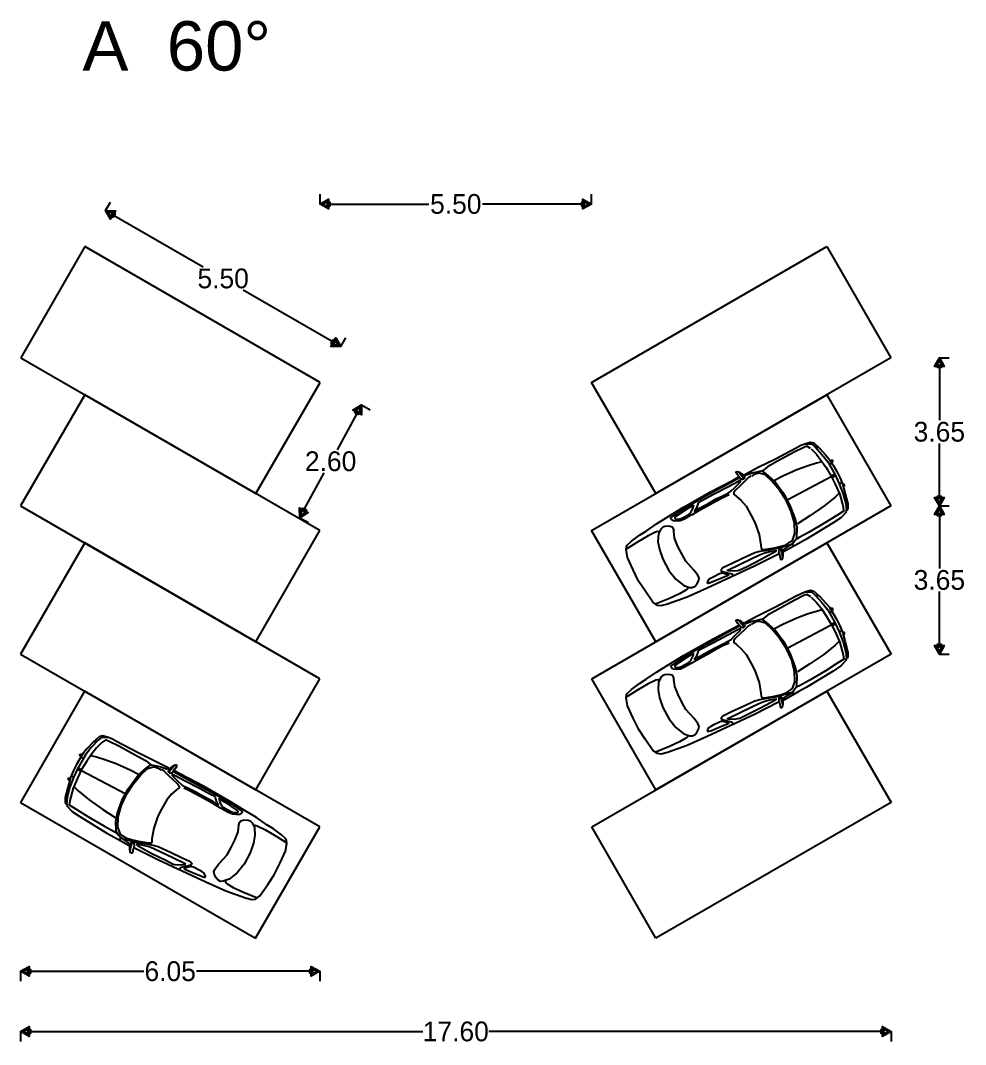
# Model space of a CAD drawing. Header units: millimetres. Extents: x 1475 to 1614, y 937 to 997.
# Drawn here: x 1593.4 to 1612.54, y 970.7 to 991.44 of the extents above; entities that cross this region are included whole.
import ezdxf

# ---------------------------------------------------------------- set-up
doc = ezdxf.new("R2010")
doc.units = ezdxf.units.MM
doc.styles.add('Century Gothic', font='GOTHIC.TTF')
doc.styles.get("Standard").update_dxf_attribs({"font": 'arial.ttf'})
doc.dimstyles.new('Mgc', dxfattribs={"dimscale": 50, "dimtxt": 0.008, "dimasz": 0.004, "dimexe": 0.004, "dimexo": 0, "dimgap": 0.0005, "dimtad": 0, "dimtih": 1, "dimtoh": 1, "dimzin": 1, "dimdsep": 46, "dimtxsty": 'Century Gothic', "dimblk": 'Flecha', "dimcen": 0, "dimclrd": 1, "dimclre": 1, "dimclrt": 256, "dimadec": 1, "dimazin": 0, "dimtfac": 1, "dimtofl": 0, "dimtmove": 0, "dimatfit": 3, "dimldrblk": 'Flecha', "dimfxl": 0, "dimfxlon": 1, "dimtolj": 1, "dimlwd": -1, "dimlwe": -1, "dimarcsym": 0})

# ---------------------------------------------------------------- blocks, each defined once
blk = doc.blocks.new('Flecha')
blk.add_hatch(color=256).paths.add_polyline_path([(-0.72, 0.05), (-1, 0.05), (-1, 0.2), (-0.87, 0.2), (-0.87, 0.5), (0, 0), (-0.87, -0.5), (-0.87, -0.2), (-1, -0.2), (-1, -0.05), (-0.72, -0.05), (-0.72, -0.24), (-0.3, 0), (-0.72, 0.24)])
blk.add_lwpolyline([(-0.72, 0.05), (-1, 0.05), (-1, 0.2), (-0.87, 0.2), (-0.87, 0.5), (0, 0), (-0.87, -0.5), (-0.87, -0.2), (-1, -0.2), (-1, -0.05), (-0.72, -0.05), (-0.72, -0.24), (-0.3, 0), (-0.72, 0.24), (-0.72, 0.05)])
blk = doc.blocks.new('*D21')
at = {"color": 1, "transparency": 16777216}
for p, q in [((1595.119, 987.591), (1595.219, 987.765)), ((1595.292, 987.491), (1597.093, 986.451)), ((1599.709, 984.941), (1597.907, 985.981)), ((1599.882, 984.841), (1599.982, 985.015))]:
    blk.add_line(p, q, dxfattribs=at)
at = {"layer": 'Defpoints', "color": 0, "transparency": 16777216}
for p in [(1594.699, 986.864), (1599.882, 984.841), (1599.462, 984.114)]:
    blk.add_point(p, dxfattribs=at)
at = {"color": 1, "transparency": 16777216, "xscale": 0.2, "yscale": 0.2, "zscale": 0.2}
for p, rotation in [((1595.119, 987.591), 149.9999999999992), ((1599.882, 984.841), 329.9999999999991)]:
    blk.add_blockref('Flecha', p, dxfattribs=dict(at, rotation=rotation))
at = {"transparency": 16777216, "insert": (1597.5, 986.216), "char_height": 0.4, "attachment_point": 5, "style": 'Century Gothic'}
blk.add_mtext('\\A1;5.50', dxfattribs=at)
blk = doc.blocks.new('*D22')
at = {"color": 1, "transparency": 16777216}
for p, q in [((1600.301, 983.656), (1600.476, 983.56)), ((1600.205, 983.48), (1599.806, 982.749)), ((1599.15, 981.549), (1599.549, 982.279)), ((1599.054, 981.373), (1599.23, 981.277))]:
    blk.add_line(p, q, dxfattribs=at)
at = {"layer": 'Defpoints', "color": 0, "transparency": 16777216}
for p in [(1599.462, 984.114), (1600.301, 983.656), (1598.215, 981.831)]:
    blk.add_point(p, dxfattribs=at)
at = {"color": 1, "transparency": 16777216, "xscale": 0.2, "yscale": 0.2, "zscale": 0.2}
for p, rotation in [((1600.301, 983.656), 61.36298365544769), ((1599.054, 981.373), 241.3629836554477)]:
    blk.add_blockref('Flecha', p, dxfattribs=dict(at, rotation=rotation))
at = {"transparency": 16777216, "insert": (1599.677, 982.514), "char_height": 0.4, "attachment_point": 5, "style": 'Century Gothic'}
blk.add_mtext('\\A1;2.60', dxfattribs=at)
blk = doc.blocks.new('*D23')
at = {"color": 1, "transparency": 16777216}
for p, q in [((1593.395, 972.186), (1593.395, 971.986)), ((1593.595, 972.186), (1595.893, 972.186)), ((1599.258, 972.186), (1596.961, 972.186)), ((1599.458, 972.186), (1599.458, 971.986))]:
    blk.add_line(p, q, dxfattribs=at)
at = {"layer": 'Defpoints', "color": 0, "transparency": 16777216}
for p in [(1593.395, 975.607), (1599.458, 975.607), (1599.458, 972.186)]:
    blk.add_point(p, dxfattribs=at)
at = {"color": 1, "transparency": 16777216, "xscale": 0.2, "yscale": 0.2, "zscale": 0.2, "rotation": 180}
blk.add_blockref('Flecha', (1593.395, 972.186), dxfattribs=at)
at = {"color": 1, "transparency": 16777216, "xscale": 0.2, "yscale": 0.2, "zscale": 0.2}
blk.add_blockref('Flecha', (1599.458, 972.186), dxfattribs=at)
at = {"transparency": 16777216, "insert": (1596.427, 972.186), "char_height": 0.4, "attachment_point": 5, "style": 'Century Gothic'}
blk.add_mtext('\\A1;6.05', dxfattribs=at)
blk = doc.blocks.new('*D24')
at = {"color": 1, "transparency": 16777216}
for p, q in [((1593.395, 970.966), (1593.395, 970.766)), ((1593.595, 970.966), (1601.541, 970.966)), ((1610.828, 970.966), (1602.883, 970.966)), ((1611.028, 970.966), (1611.028, 970.766))]:
    blk.add_line(p, q, dxfattribs=at)
at = {"layer": 'Defpoints', "color": 0, "transparency": 16777216}
for p in [(1593.395, 975.607), (1611.028, 975.607), (1611.028, 970.966)]:
    blk.add_point(p, dxfattribs=at)
at = {"color": 1, "transparency": 16777216, "xscale": 0.2, "yscale": 0.2, "zscale": 0.2, "rotation": 180}
blk.add_blockref('Flecha', (1593.395, 970.966), dxfattribs=at)
at = {"color": 1, "transparency": 16777216, "xscale": 0.2, "yscale": 0.2, "zscale": 0.2}
blk.add_blockref('Flecha', (1611.028, 970.966), dxfattribs=at)
at = {"transparency": 16777216, "insert": (1602.212, 970.966), "char_height": 0.4, "attachment_point": 5, "style": 'Century Gothic'}
blk.add_mtext('\\A1;17.60', dxfattribs=at)
blk = doc.blocks.new('*D25')
at = {"color": 1, "transparency": 16777216}
for p, q in [((1599.462, 987.725), (1599.462, 987.925)), ((1604.962, 987.725), (1604.962, 987.925)), ((1599.662, 987.725), (1601.667, 987.725)), ((1604.762, 987.725), (1602.756, 987.725))]:
    blk.add_line(p, q, dxfattribs=at)
at = {"layer": 'Defpoints', "color": 0, "transparency": 16777216}
for p in [(1599.462, 987.725), (1604.962, 987.725), (1604.962, 987.725)]:
    blk.add_point(p, dxfattribs=at)
at = {"color": 1, "transparency": 16777216, "xscale": 0.2, "yscale": 0.2, "zscale": 0.2, "rotation": 180}
blk.add_blockref('Flecha', (1599.462, 987.725), dxfattribs=at)
at = {"color": 1, "transparency": 16777216, "xscale": 0.2, "yscale": 0.2, "zscale": 0.2}
blk.add_blockref('Flecha', (1604.962, 987.725), dxfattribs=at)
at = {"transparency": 16777216, "insert": (1602.212, 987.725), "char_height": 0.4, "attachment_point": 5, "style": 'Century Gothic'}
blk.add_mtext('\\A1;5.50', dxfattribs=at)
blk = doc.blocks.new('*D26')
at = {"color": 1, "transparency": 16777216}
for p, q in [((1612.006, 984.612), (1612.206, 984.612)), ((1612.006, 984.412), (1612.006, 983.346)), ((1612.006, 981.81), (1612.006, 982.876)), ((1612.006, 981.61), (1612.206, 981.61))]:
    blk.add_line(p, q, dxfattribs=at)
at = {"layer": 'Defpoints', "color": 0, "transparency": 16777216}
for p in [(1611.025, 984.612), (1611.025, 981.61), (1612.006, 981.61)]:
    blk.add_point(p, dxfattribs=at)
at = {"color": 1, "transparency": 16777216, "xscale": 0.2, "yscale": 0.2, "zscale": 0.2}
for p, rotation in [((1612.006, 984.612), 90), ((1612.006, 981.61), 270)]:
    blk.add_blockref('Flecha', p, dxfattribs=dict(at, rotation=rotation))
at = {"transparency": 16777216, "insert": (1612.006, 983.111), "char_height": 0.4, "attachment_point": 5, "style": 'Century Gothic'}
blk.add_mtext('\\A1;3.65', dxfattribs=at)
blk = doc.blocks.new('*D27')
at = {"color": 1, "transparency": 16777216}
for p, q in [((1612.006, 981.61), (1612.206, 981.61)), ((1612.006, 981.41), (1612.006, 980.345)), ((1612.006, 978.809), (1612.006, 979.875)), ((1612.006, 978.609), (1612.206, 978.609))]:
    blk.add_line(p, q, dxfattribs=at)
at = {"layer": 'Defpoints', "color": 0, "transparency": 16777216}
for p in [(1611.025, 981.61), (1611.025, 978.609), (1612.006, 978.609)]:
    blk.add_point(p, dxfattribs=at)
at = {"color": 1, "transparency": 16777216, "xscale": 0.2, "yscale": 0.2, "zscale": 0.2}
for p, rotation in [((1612.006, 981.61), 90), ((1612.006, 978.609), 270)]:
    blk.add_blockref('Flecha', p, dxfattribs=dict(at, rotation=rotation))
at = {"transparency": 16777216, "insert": (1612.006, 980.11), "char_height": 0.4, "attachment_point": 5, "style": 'Century Gothic'}
blk.add_mtext('\\A1;3.65', dxfattribs=at)

msp = doc.modelspace()

# ---------------------------------------------------------------- linework, layer by layer
for p, q in [((1594.699, 986.864), (1593.399, 984.612)), ((1599.462, 984.114), (1594.699, 986.864)), ((1604.962, 984.114), (1609.725, 986.864)), ((1609.725, 986.864), (1611.025, 984.612)), ((1593.399, 984.612), (1598.162, 981.862)), ((1611.025, 984.612), (1606.262, 981.862)), ((1598.162, 981.862), (1599.462, 984.114)), ((1606.262, 981.862), (1604.962, 984.114)), ((1594.697, 983.862), (1593.397, 981.61)), ((1599.461, 981.112), (1594.697, 983.862)), ((1604.963, 981.112), (1609.726, 983.862)), ((1609.726, 983.862), (1611.026, 981.61)), ((1593.397, 981.61), (1598.161, 978.86)), ((1611.026, 981.61), (1606.263, 978.86)), ((1598.161, 978.86), (1599.461, 981.112)), ((1606.263, 978.86), (1604.963, 981.112)), ((1594.696, 980.861), (1593.396, 978.609)), ((1599.459, 978.111), (1594.696, 980.861)), ((1604.964, 978.111), (1609.727, 980.861)), ((1609.727, 980.861), (1611.027, 978.609)), ((1593.396, 978.609), (1598.159, 975.859)), ((1611.027, 978.609), (1606.264, 975.859)), ((1598.159, 975.859), (1599.459, 978.111)), ((1606.264, 975.859), (1604.964, 978.111)), ((1594.695, 977.859), (1593.395, 975.607)), ((1599.458, 975.109), (1594.695, 977.859)), ((1604.965, 975.109), (1609.728, 977.859)), ((1609.728, 977.859), (1611.028, 975.607)), ((1593.395, 975.607), (1598.158, 972.857)), ((1611.028, 975.607), (1606.265, 972.857)), ((1598.158, 972.857), (1599.458, 975.109)), ((1606.265, 972.857), (1604.965, 975.109))]:
    msp.add_line(p, q)
at = {"color": 0, "linetype": 'ByBlock'}
for points in [[(1608.053, 982.244), (1608.334, 982.393), (1608.686, 982.567), (1609.107, 982.79), (1609.203, 982.841), (1609.282, 982.871), (1609.387, 982.904), (1609.463, 982.886), (1609.582, 982.777), (1609.703, 982.643), (1609.777, 982.561), (1609.856, 982.436), (1609.923, 982.319), (1609.988, 982.186), (1610.044, 982.057), (1610.099, 981.858), (1610.152, 981.651), (1610.153, 981.568), (1610.135, 981.521)], [(1609.399, 982.771), (1609.322, 982.821), (1609.261, 982.796), (1609.063, 982.7), (1608.731, 982.516), (1608.526, 982.4), (1608.417, 982.312)], [(1609.28, 982.867), (1609.345, 982.872), (1609.414, 982.87), (1609.481, 982.814), (1609.627, 982.656), (1609.744, 982.506), (1609.898, 982.238), (1609.979, 982.061), (1610.059, 981.852), (1610.109, 981.651), (1610.127, 981.524), (1610.107, 981.491)], [(1609.407, 982.767), (1609.515, 982.657), (1609.608, 982.54), (1609.712, 982.39), (1609.816, 982.217), (1609.899, 982.049), (1609.988, 981.845), (1610.058, 981.594), (1610.067, 981.507), (1609.928, 981.418), (1609.689, 981.27), (1609.368, 981.077), (1609.169, 980.972), (1609.111, 980.941)], [(1609.555, 982.793), (1609.512, 982.792)], [(1609.629, 982.507), (1609.518, 982.478), (1609.346, 982.424), (1609.118, 982.34), (1608.834, 982.213), (1608.654, 982.117)], [(1609.822, 982.464), (1609.78, 982.449)], [(1609.838, 982.491), (1609.85, 982.505), (1609.85, 982.528), (1609.834, 982.534), (1609.813, 982.539)], [(1608.759, 980.643), (1608.259, 980.39), (1607.304, 979.943), (1606.898, 979.763), (1606.5, 979.622), (1606.368, 979.587), (1606.297, 979.595), (1606.205, 979.662), (1606.047, 979.89), (1605.915, 980.086), (1605.803, 980.315), (1605.689, 980.566), (1605.662, 980.725), (1605.667, 980.786), (1605.68, 980.816), (1605.769, 980.897), (1605.932, 981.018), (1606.067, 981.102), (1606.275, 981.246), (1606.524, 981.401), (1606.825, 981.583), (1607.347, 981.882), (1607.827, 982.136), (1607.945, 982.198)], [(1608.193, 982.217), (1608.136, 982.178), (1608.056, 982.101), (1607.97, 982.021), (1607.871, 981.925), (1607.843, 981.884), (1607.84, 981.848), (1607.888, 981.812), (1607.994, 981.72), (1608.09, 981.606), (1608.196, 981.419), (1608.271, 981.276), (1608.356, 981.034), (1608.392, 980.818), (1608.395, 980.759), (1608.41, 980.732), (1608.454, 980.729), (1608.664, 980.762), (1608.804, 980.793), (1608.901, 980.826), (1608.986, 980.881), (1609.032, 980.914), (1609.08, 981.052), (1609.074, 981.266), (1609.007, 981.5), (1608.9, 981.73), (1608.775, 981.925), (1608.623, 982.105), (1608.481, 982.239), (1608.364, 982.273), (1608.297, 982.264), (1608.236, 982.231), (1608.208, 982.217)], [(1607.943, 982.295), (1607.963, 982.292), (1607.991, 982.271), (1608.026, 982.246), (1608.05, 982.226), (1608.061, 982.201), (1608.062, 982.181), (1608.051, 982.164), (1608.037, 982.151), (1608.023, 982.146), (1608.002, 982.153), (1607.984, 982.161), (1607.969, 982.174), (1607.958, 982.189), (1607.926, 982.233), (1607.89, 982.284), (1607.888, 982.293), (1607.891, 982.3), (1607.902, 982.305), (1607.913, 982.308), (1607.93, 982.305), (1607.938, 982.298), (1607.957, 982.28), (1608.004, 982.223), (1608.037, 982.182), (1608.048, 982.163)], [(1608.838, 980.715), (1608.954, 980.794), (1609.028, 980.842), (1609.067, 980.889), (1609.118, 980.968), (1609.124, 981.171), (1609.09, 981.344), (1608.987, 981.62), (1608.875, 981.83), (1608.781, 981.954), (1608.673, 982.106), (1608.5, 982.258), (1608.418, 982.319), (1608.335, 982.301), (1608.214, 982.272), (1608.076, 982.225)], [(1609.816, 982.199), (1608.936, 981.734)], [(1609.87, 982.244), (1609.846, 982.232), (1609.836, 982.226), (1609.846, 982.208), (1609.857, 982.199), (1609.871, 982.207), (1609.88, 982.226), (1609.873, 982.238)], [(1607.958, 982.179), (1607.729, 982.053), (1607.488, 981.921), (1607.277, 981.809), (1607.093, 981.707), (1606.967, 981.631), (1606.784, 981.519), (1606.637, 981.422), (1606.562, 981.367), (1606.562, 981.357), (1606.578, 981.336), (1606.618, 981.313), (1606.693, 981.308), (1606.759, 981.313), (1606.843, 981.353), (1606.968, 981.424), (1607.004, 981.438), (1607.146, 981.523), (1607.358, 981.64), (1607.492, 981.716), (1607.634, 981.791), (1607.702, 981.822), (1607.748, 981.841)], [(1607.12, 981.677), (1607.105, 981.629), (1607.082, 981.558), (1607.049, 981.506), (1607.076, 981.516), (1607.148, 981.563), (1607.351, 981.676), (1607.488, 981.753), (1607.623, 981.819), (1607.729, 981.871), (1607.785, 981.91), (1607.865, 981.987), (1607.977, 982.096), (1607.978, 982.126), (1607.963, 982.123), (1607.91, 982.094), (1607.733, 982.001), (1607.417, 981.834), (1607.206, 981.722), (1607.12, 981.677)], [(1610.015, 982.087), (1609.989, 982.066)], [(1610.067, 982.001), (1610.083, 982.017), (1610.087, 982.034), (1610.08, 982.046), (1610.068, 982.047), (1610.05, 982.045)], [(1609.97, 981.866), (1609.889, 981.785), (1609.666, 981.607), (1609.384, 981.412), (1609.134, 981.249)], [(1607.026, 981.627), (1606.913, 981.557), (1606.793, 981.479), (1606.711, 981.421), (1606.656, 981.387), (1606.649, 981.369), (1606.66, 981.349), (1606.723, 981.344), (1606.78, 981.359), (1606.843, 981.392), (1606.936, 981.446), (1606.965, 981.467), (1606.988, 981.508), (1607.019, 981.579), (1607.032, 981.63)], [(1610.132, 981.701), (1610.114, 981.653)], [(1610.124, 981.492), (1610.008, 981.373), (1609.855, 981.269), (1609.305, 980.932), (1609.143, 980.846), (1608.852, 980.681)], [(1606.634, 981.101), (1606.622, 981.147), (1606.591, 981.183), (1606.527, 981.201), (1606.445, 981.194), (1606.404, 981.18), (1606.362, 981.143), (1606.317, 981.045), (1606.307, 980.891), (1606.338, 980.728), (1606.404, 980.533), (1606.524, 980.306), (1606.667, 980.128), (1606.828, 979.997), (1606.947, 979.956), (1607.002, 979.956), (1607.06, 979.986), (1607.093, 980.026), (1607.127, 980.089), (1607.139, 980.147), (1607.113, 980.208), (1607.036, 980.308), (1606.872, 980.49), (1606.787, 980.638), (1606.712, 980.792), (1606.644, 980.957), (1606.63, 981.098)], [(1606.328, 981.08), (1606.305, 981.091), (1606.26, 981.082), (1606.105, 981.007), (1605.878, 980.872), (1605.677, 980.744)], [(1609.067, 980.802), (1609.014, 980.831), (1608.925, 980.805), (1608.72, 980.749), (1608.47, 980.705), (1608.368, 980.688), (1608.267, 980.661), (1608.003, 980.537), (1607.793, 980.441), (1607.621, 980.355), (1607.586, 980.316), (1607.59, 980.292), (1607.632, 980.278), (1607.74, 980.251), (1607.808, 980.235), (1607.822, 980.217), (1607.834, 980.202)], [(1608.835, 980.577), (1608.842, 980.592), (1608.842, 980.671), (1608.84, 980.702), (1608.83, 980.719), (1608.816, 980.736), (1608.802, 980.74), (1608.781, 980.737), (1608.763, 980.73), (1608.755, 980.72), (1608.752, 980.702), (1608.751, 980.677), (1608.76, 980.647), (1608.769, 980.623), (1608.776, 980.595), (1608.781, 980.558), (1608.788, 980.534), (1608.797, 980.528), (1608.805, 980.527), (1608.815, 980.532), (1608.83, 980.542), (1608.833, 980.55), (1608.833, 980.583), (1608.818, 980.655), (1608.795, 980.738)], [(1606.905, 979.956), (1606.905, 979.933), (1606.869, 979.907), (1606.744, 979.834), (1606.538, 979.739), (1606.273, 979.629)], [(1608.055, 979.243), (1608.335, 979.391), (1608.687, 979.566), (1609.108, 979.788), (1609.204, 979.839), (1609.283, 979.869), (1609.389, 979.902), (1609.464, 979.884), (1609.583, 979.775), (1609.704, 979.642), (1609.778, 979.559), (1609.857, 979.434), (1609.924, 979.318), (1609.989, 979.185), (1610.045, 979.055), (1610.1, 978.857), (1610.154, 978.65), (1610.154, 978.567), (1610.136, 978.519)], [(1609.4, 979.769), (1609.323, 979.82), (1609.262, 979.795), (1609.065, 979.698), (1608.733, 979.515), (1608.527, 979.399), (1608.418, 979.311)], [(1609.408, 979.766), (1609.516, 979.656), (1609.609, 979.538), (1609.713, 979.388), (1609.817, 979.216), (1609.9, 979.047), (1609.989, 978.843), (1610.06, 978.593), (1610.068, 978.506), (1609.929, 978.417), (1609.69, 978.268), (1609.369, 978.075), (1609.17, 977.97), (1609.112, 977.939)], [(1609.281, 979.866), (1609.347, 979.87), (1609.416, 979.869), (1609.483, 979.813), (1609.628, 979.655), (1609.745, 979.504), (1609.899, 979.236), (1609.98, 979.059), (1610.06, 978.85), (1610.11, 978.649), (1610.128, 978.522), (1610.108, 978.489)], [(1609.556, 979.791), (1609.513, 979.791)], [(1609.63, 979.506), (1609.519, 979.476), (1609.347, 979.423), (1609.119, 979.339), (1608.835, 979.211), (1608.655, 979.116)], [(1609.84, 979.49), (1609.851, 979.503), (1609.851, 979.526), (1609.835, 979.533), (1609.815, 979.537)], [(1607.944, 979.293), (1607.964, 979.291), (1607.992, 979.27), (1608.027, 979.245), (1608.052, 979.225), (1608.062, 979.2), (1608.063, 979.179), (1608.052, 979.162), (1608.038, 979.149), (1608.024, 979.145), (1608.003, 979.151), (1607.985, 979.159), (1607.97, 979.173), (1607.959, 979.188), (1607.927, 979.231), (1607.891, 979.282), (1607.889, 979.292), (1607.892, 979.299), (1607.903, 979.303), (1607.914, 979.307), (1607.931, 979.303), (1607.94, 979.296), (1607.958, 979.278), (1608.005, 979.221), (1608.038, 979.181), (1608.049, 979.162)], [(1608.84, 977.714), (1608.955, 977.792), (1609.029, 977.84), (1609.068, 977.887), (1609.119, 977.966), (1609.126, 978.169), (1609.091, 978.342), (1608.988, 978.618), (1608.876, 978.829), (1608.782, 978.953), (1608.674, 979.104), (1608.501, 979.256), (1608.419, 979.317), (1608.336, 979.299), (1608.216, 979.271), (1608.077, 979.223)], [(1609.824, 979.462), (1609.782, 979.447)], [(1608.76, 977.642), (1608.26, 977.389), (1607.305, 976.942), (1606.899, 976.762), (1606.502, 976.62), (1606.369, 976.585), (1606.298, 976.594), (1606.206, 976.661), (1606.048, 976.888), (1605.916, 977.084), (1605.804, 977.314), (1605.69, 977.565), (1605.663, 977.724), (1605.668, 977.784), (1605.681, 977.814), (1605.77, 977.896), (1605.933, 978.017), (1606.069, 978.1), (1606.276, 978.244), (1606.525, 978.399), (1606.826, 978.581), (1607.348, 978.88), (1607.828, 979.134), (1607.947, 979.197)], [(1607.959, 979.177), (1607.73, 979.052), (1607.489, 978.919), (1607.278, 978.807), (1607.094, 978.705), (1606.968, 978.629), (1606.785, 978.517), (1606.639, 978.42), (1606.563, 978.365), (1606.564, 978.356), (1606.579, 978.334), (1606.619, 978.311), (1606.695, 978.307), (1606.76, 978.312), (1606.845, 978.351), (1606.969, 978.422), (1607.006, 978.437), (1607.147, 978.521), (1607.359, 978.638), (1607.493, 978.714), (1607.635, 978.789), (1607.703, 978.82), (1607.75, 978.84)], [(1607.122, 978.675), (1607.106, 978.628), (1607.083, 978.557), (1607.05, 978.505), (1607.078, 978.514), (1607.149, 978.562), (1607.352, 978.674), (1607.489, 978.752), (1607.624, 978.818), (1607.73, 978.869), (1607.786, 978.908), (1607.866, 978.986), (1607.979, 979.094), (1607.979, 979.124), (1607.964, 979.121), (1607.911, 979.093), (1607.734, 978.999), (1607.418, 978.832), (1607.207, 978.721), (1607.122, 978.675)], [(1608.195, 979.216), (1608.137, 979.177), (1608.057, 979.099), (1607.971, 979.02), (1607.872, 978.924), (1607.844, 978.883), (1607.842, 978.847), (1607.889, 978.811), (1607.995, 978.719), (1608.091, 978.604), (1608.197, 978.417), (1608.272, 978.275), (1608.358, 978.033), (1608.393, 977.817), (1608.396, 977.758), (1608.411, 977.73), (1608.455, 977.728), (1608.665, 977.761), (1608.806, 977.792), (1608.902, 977.825), (1608.987, 977.879), (1609.034, 977.912), (1609.082, 978.051), (1609.075, 978.264), (1609.008, 978.499), (1608.901, 978.729), (1608.776, 978.924), (1608.624, 979.104), (1608.482, 979.238), (1608.365, 979.271), (1608.298, 979.262), (1608.237, 979.23), (1608.209, 979.215)], [(1609.818, 979.198), (1608.937, 978.732)], [(1609.871, 979.243), (1609.847, 979.23), (1609.837, 979.225), (1609.847, 979.207), (1609.858, 979.197), (1609.872, 979.205), (1609.881, 979.225), (1609.874, 979.237)], [(1610.016, 979.086), (1609.99, 979.064)], [(1610.068, 978.999), (1610.084, 979.016), (1610.088, 979.033), (1610.082, 979.044), (1610.069, 979.045), (1610.051, 979.044)], [(1609.972, 978.865), (1609.89, 978.784), (1609.668, 978.605), (1609.385, 978.41), (1609.136, 978.248)], [(1610.133, 978.7), (1610.115, 978.652)], [(1607.027, 978.625), (1606.914, 978.556), (1606.794, 978.478), (1606.712, 978.419), (1606.657, 978.385), (1606.65, 978.367), (1606.661, 978.348), (1606.724, 978.342), (1606.781, 978.357), (1606.844, 978.391), (1606.937, 978.445), (1606.966, 978.465), (1606.989, 978.507), (1607.02, 978.577), (1607.033, 978.629)], [(1610.125, 978.491), (1610.009, 978.372), (1609.856, 978.267), (1609.306, 977.931), (1609.144, 977.845), (1608.853, 977.679)], [(1606.329, 978.079), (1606.306, 978.089), (1606.261, 978.08), (1606.106, 978.005), (1605.879, 977.871), (1605.678, 977.742)], [(1606.636, 978.099), (1606.623, 978.145), (1606.592, 978.181), (1606.528, 978.199), (1606.446, 978.193), (1606.405, 978.178), (1606.363, 978.142), (1606.318, 978.043), (1606.308, 977.889), (1606.339, 977.727), (1606.406, 977.531), (1606.526, 977.304), (1606.668, 977.127), (1606.829, 976.996), (1606.949, 976.955), (1607.004, 976.954), (1607.061, 976.984), (1607.094, 977.024), (1607.128, 977.087), (1607.14, 977.145), (1607.114, 977.206), (1607.037, 977.307), (1606.874, 977.488), (1606.789, 977.637), (1606.714, 977.791), (1606.645, 977.955), (1606.631, 978.097)], [(1609.069, 977.801), (1609.015, 977.83), (1608.926, 977.804), (1608.721, 977.747), (1608.471, 977.704), (1608.369, 977.686), (1608.268, 977.659), (1608.004, 977.535), (1607.794, 977.44), (1607.622, 977.354), (1607.587, 977.315), (1607.591, 977.291), (1607.633, 977.276), (1607.741, 977.25), (1607.809, 977.234), (1607.823, 977.215), (1607.835, 977.201)], [(1608.836, 977.576), (1608.843, 977.591), (1608.843, 977.669), (1608.841, 977.701), (1608.831, 977.717), (1608.817, 977.734), (1608.803, 977.738), (1608.782, 977.736), (1608.764, 977.729), (1608.756, 977.718), (1608.753, 977.7), (1608.752, 977.676), (1608.761, 977.646), (1608.77, 977.621), (1608.777, 977.594), (1608.782, 977.556), (1608.789, 977.532), (1608.798, 977.526), (1608.807, 977.525), (1608.816, 977.53), (1608.831, 977.541), (1608.834, 977.549), (1608.834, 977.581), (1608.819, 977.653), (1608.796, 977.737)], [(1596.397, 976.297), (1596.116, 976.445), (1595.764, 976.62), (1595.343, 976.842), (1595.247, 976.893), (1595.169, 976.923), (1595.063, 976.956), (1594.987, 976.938), (1594.868, 976.829), (1594.748, 976.696), (1594.673, 976.613), (1594.594, 976.488), (1594.527, 976.372), (1594.463, 976.239), (1594.406, 976.109), (1594.351, 975.911), (1594.298, 975.704), (1594.297, 975.621), (1594.315, 975.573)], [(1595.171, 976.92), (1595.105, 976.924), (1595.036, 976.923), (1594.969, 976.867), (1594.823, 976.709), (1594.706, 976.558), (1594.552, 976.29), (1594.471, 976.113), (1594.391, 975.905), (1594.341, 975.704), (1594.324, 975.576), (1594.343, 975.543)], [(1595.044, 976.82), (1594.936, 976.71), (1594.842, 976.592), (1594.738, 976.443), (1594.634, 976.27), (1594.551, 976.101), (1594.462, 975.897), (1594.392, 975.647), (1594.383, 975.56), (1594.523, 975.471), (1594.761, 975.322), (1595.082, 975.13), (1595.281, 975.024), (1595.339, 974.993)], [(1594.895, 976.845), (1594.939, 976.845)], [(1595.051, 976.823), (1595.128, 976.874), (1595.189, 976.849), (1595.387, 976.752), (1595.719, 976.569), (1595.924, 976.453), (1596.033, 976.365)], [(1606.906, 976.955), (1606.906, 976.932), (1606.871, 976.906), (1606.745, 976.832), (1606.539, 976.738), (1606.274, 976.628)], [(1594.612, 976.544), (1594.6, 976.557), (1594.6, 976.58), (1594.616, 976.587), (1594.637, 976.591)], [(1594.628, 976.516), (1594.67, 976.501)], [(1594.821, 976.56), (1594.933, 976.53), (1595.104, 976.477), (1595.332, 976.393), (1595.616, 976.265), (1595.796, 976.17)], [(1594.58, 976.297), (1594.604, 976.284), (1594.614, 976.279), (1594.605, 976.261), (1594.593, 976.252), (1594.579, 976.259), (1594.571, 976.279), (1594.577, 976.291)], [(1594.634, 976.252), (1595.514, 975.786)], [(1595.612, 974.768), (1595.497, 974.846), (1595.422, 974.894), (1595.383, 974.941), (1595.332, 975.02), (1595.326, 975.223), (1595.361, 975.397), (1595.464, 975.672), (1595.575, 975.883), (1595.669, 976.007), (1595.778, 976.158), (1595.95, 976.31), (1596.033, 976.371), (1596.116, 976.353), (1596.236, 976.325), (1596.374, 976.277)], [(1596.257, 976.27), (1596.314, 976.231), (1596.394, 976.154), (1596.48, 976.074), (1596.579, 975.978), (1596.607, 975.937), (1596.61, 975.901), (1596.562, 975.865), (1596.457, 975.773), (1596.36, 975.659), (1596.254, 975.471), (1596.179, 975.329), (1596.094, 975.087), (1596.058, 974.871), (1596.055, 974.812), (1596.041, 974.784), (1595.996, 974.782), (1595.786, 974.815), (1595.646, 974.846), (1595.55, 974.879), (1595.464, 974.933), (1595.418, 974.966), (1595.37, 975.105), (1595.376, 975.318), (1595.443, 975.553), (1595.55, 975.783), (1595.675, 975.978), (1595.827, 976.158), (1595.969, 976.292), (1596.087, 976.325), (1596.153, 976.316), (1596.214, 976.284), (1596.242, 976.269)], [(1595.692, 974.696), (1596.191, 974.443), (1597.146, 973.996), (1597.552, 973.816), (1597.95, 973.674), (1598.082, 973.639), (1598.153, 973.648), (1598.245, 973.715), (1598.403, 973.943), (1598.535, 974.138), (1598.647, 974.368), (1598.761, 974.619), (1598.788, 974.778), (1598.783, 974.838), (1598.77, 974.868), (1598.681, 974.95), (1598.518, 975.071), (1598.383, 975.154), (1598.175, 975.298), (1597.926, 975.453), (1597.626, 975.635), (1597.103, 975.934), (1596.623, 976.188), (1596.505, 976.251)], [(1596.507, 976.348), (1596.487, 976.345), (1596.459, 976.324), (1596.424, 976.299), (1596.4, 976.279), (1596.39, 976.254), (1596.389, 976.234), (1596.399, 976.216), (1596.414, 976.203), (1596.427, 976.199), (1596.448, 976.205), (1596.466, 976.213), (1596.481, 976.227), (1596.492, 976.242), (1596.524, 976.286), (1596.561, 976.336), (1596.562, 976.346), (1596.56, 976.353), (1596.548, 976.358), (1596.537, 976.361), (1596.52, 976.358), (1596.512, 976.35), (1596.494, 976.332), (1596.446, 976.275), (1596.413, 976.235), (1596.402, 976.216)], [(1596.493, 976.232), (1596.721, 976.106), (1596.962, 975.973), (1597.173, 975.862), (1597.358, 975.759), (1597.483, 975.683), (1597.666, 975.571), (1597.813, 975.474), (1597.889, 975.419), (1597.888, 975.41), (1597.872, 975.388), (1597.832, 975.365), (1597.757, 975.361), (1597.691, 975.366), (1597.607, 975.405), (1597.483, 975.476), (1597.446, 975.491), (1597.305, 975.575), (1597.092, 975.692), (1596.958, 975.768), (1596.816, 975.843), (1596.748, 975.874), (1596.702, 975.894)], [(1594.383, 976.053), (1594.367, 976.07), (1594.364, 976.087), (1594.37, 976.099), (1594.383, 976.099), (1594.4, 976.098)], [(1594.435, 976.14), (1594.461, 976.118)], [(1597.33, 975.73), (1597.345, 975.682), (1597.368, 975.611), (1597.401, 975.559), (1597.374, 975.568), (1597.302, 975.616), (1597.099, 975.728), (1596.962, 975.806), (1596.827, 975.872), (1596.721, 975.923), (1596.665, 975.963), (1596.585, 976.04), (1596.473, 976.148), (1596.472, 976.178), (1596.487, 976.175), (1596.541, 976.147), (1596.717, 976.053), (1597.033, 975.886), (1597.245, 975.775), (1597.33, 975.73)], [(1594.48, 975.919), (1594.561, 975.838), (1594.784, 975.659), (1595.066, 975.464), (1595.316, 975.302)], [(1594.318, 975.754), (1594.336, 975.706)], [(1597.424, 975.679), (1597.537, 975.61), (1597.657, 975.532), (1597.74, 975.473), (1597.794, 975.439), (1597.801, 975.421), (1597.791, 975.402), (1597.727, 975.396), (1597.67, 975.411), (1597.607, 975.445), (1597.515, 975.499), (1597.485, 975.519), (1597.463, 975.561), (1597.431, 975.631), (1597.418, 975.683)], [(1594.326, 975.545), (1594.443, 975.426), (1594.595, 975.322), (1595.145, 974.985), (1595.308, 974.899), (1595.598, 974.734)], [(1597.816, 975.153), (1597.828, 975.199), (1597.859, 975.235), (1597.923, 975.253), (1598.006, 975.247), (1598.046, 975.233), (1598.088, 975.196), (1598.133, 975.097), (1598.144, 974.943), (1598.113, 974.781), (1598.046, 974.585), (1597.926, 974.358), (1597.783, 974.181), (1597.622, 974.05), (1597.503, 974.009), (1597.448, 974.008), (1597.391, 974.038), (1597.357, 974.078), (1597.323, 974.141), (1597.311, 974.2), (1597.337, 974.26), (1597.415, 974.361), (1597.578, 974.542), (1597.663, 974.691), (1597.738, 974.845), (1597.807, 975.01), (1597.821, 975.151)], [(1598.122, 975.133), (1598.146, 975.143), (1598.19, 975.134), (1598.345, 975.06), (1598.573, 974.925), (1598.773, 974.796)], [(1595.383, 974.855), (1595.436, 974.884), (1595.525, 974.858), (1595.73, 974.801), (1595.981, 974.758), (1596.083, 974.74), (1596.183, 974.713), (1596.447, 974.589), (1596.657, 974.494), (1596.829, 974.408), (1596.864, 974.369), (1596.86, 974.345), (1596.818, 974.33), (1596.71, 974.304), (1596.642, 974.288), (1596.628, 974.269), (1596.616, 974.255)], [(1595.615, 974.63), (1595.608, 974.645), (1595.608, 974.723), (1595.61, 974.755), (1595.62, 974.772), (1595.634, 974.788), (1595.648, 974.792), (1595.669, 974.79), (1595.687, 974.783), (1595.696, 974.772), (1595.699, 974.754), (1595.699, 974.73), (1595.691, 974.7), (1595.682, 974.675), (1595.674, 974.648), (1595.669, 974.61), (1595.663, 974.587), (1595.653, 974.58), (1595.645, 974.579), (1595.635, 974.584), (1595.62, 974.595), (1595.617, 974.603), (1595.617, 974.635), (1595.633, 974.708), (1595.655, 974.791)], [(1597.546, 974.009), (1597.546, 973.986), (1597.581, 973.96), (1597.706, 973.886), (1597.913, 973.792), (1598.178, 973.682)]]:
    msp.add_lwpolyline(points, dxfattribs=at)
for points in [[(1607.707, 980.301), (1607.986, 980.437), (1608.196, 980.537), (1608.352, 980.611), (1608.449, 980.655), (1608.566, 980.685), (1608.698, 980.707), (1608.695, 980.693), (1608.683, 980.679), (1608.395, 980.523), (1608.113, 980.381), (1607.964, 980.307), (1607.926, 980.299), (1607.847, 980.288), (1607.733, 980.295)], [(1607.606, 980.255), (1607.678, 980.238), (1607.727, 980.222), (1607.737, 980.213), (1607.726, 980.203), (1607.582, 980.14), (1607.387, 980.06), (1607.333, 980.043), (1607.314, 980.044), (1607.305, 980.053), (1607.314, 980.076), (1607.335, 980.123), (1607.383, 980.155), (1607.435, 980.184), (1607.553, 980.24), (1607.589, 980.252)], [(1607.708, 977.3), (1607.987, 977.436), (1608.197, 977.535), (1608.353, 977.609), (1608.45, 977.653), (1608.567, 977.683), (1608.699, 977.705), (1608.696, 977.692), (1608.684, 977.678), (1608.396, 977.521), (1608.114, 977.38), (1607.965, 977.305), (1607.927, 977.297), (1607.848, 977.287), (1607.734, 977.294)], [(1607.607, 977.253), (1607.679, 977.237), (1607.728, 977.22), (1607.738, 977.212), (1607.727, 977.201), (1607.583, 977.139), (1607.388, 977.058), (1607.334, 977.041), (1607.315, 977.042), (1607.307, 977.051), (1607.315, 977.074), (1607.336, 977.121), (1607.384, 977.153), (1607.436, 977.183), (1607.554, 977.239), (1607.59, 977.251)], [(1596.743, 974.354), (1596.464, 974.49), (1596.254, 974.589), (1596.098, 974.664), (1596.001, 974.707), (1595.884, 974.737), (1595.753, 974.759), (1595.755, 974.746), (1595.767, 974.732), (1596.055, 974.575), (1596.337, 974.434), (1596.486, 974.359), (1596.524, 974.351), (1596.603, 974.341), (1596.718, 974.348)], [(1596.844, 974.307), (1596.773, 974.291), (1596.723, 974.274), (1596.713, 974.266), (1596.724, 974.256), (1596.868, 974.193), (1597.064, 974.112), (1597.117, 974.095), (1597.136, 974.096), (1597.145, 974.106), (1597.136, 974.128), (1597.115, 974.175), (1597.068, 974.207), (1597.015, 974.237), (1596.897, 974.293), (1596.861, 974.305)]]:
    msp.add_lwpolyline(points, close=True, dxfattribs=at)

# ---------------------------------------------------------------- texts
at = {"insert": (1594.65, 991.428), "char_height": 1, "width": 11.63131, "attachment_point": 1}
msp.add_mtext('A  60°', dxfattribs=at)

# ---------------------------------------------------------------- dimensions: what is measured, and where the dimension line sits
dim = msp.add_linear_dim(base=(1604.962, 987.725), p1=(1599.462, 987.725), p2=(1604.962, 987.725), dimstyle='Mgc')
dim.commit()
dim.dimension.update_dxf_attribs({"geometry": '*D25', "text_midpoint": (1602.212, 987.725)})
for p1, distance, picture, middle in [((1594.699, 986.864), 0.84, '*D21', (1597.5, 986.216)), ((1598.215, 981.831), -0.956, '*D22', (1599.677, 982.514))]:
    dim = msp.add_aligned_dim(p1=p1, p2=(1599.462, 984.114), distance=distance, dimstyle='Mgc')
    dim.commit()
    dim.dimension.update_dxf_attribs({"geometry": picture, "text_midpoint": middle})
for base, p1, p2, picture, middle in [((1612.006, 981.61), (1611.025, 984.612), (1611.025, 981.61), '*D26', (1612.006, 983.111)), ((1612.006, 978.609), (1611.025, 981.61), (1611.025, 978.609), '*D27', (1612.006, 980.11))]:
    dim = msp.add_linear_dim(base=base, p1=p1, p2=p2, angle=90, text='3.65', dimstyle='Mgc')
    dim.commit()
    dim.dimension.update_dxf_attribs({"geometry": picture, "text_midpoint": middle})
for base, p2, text, picture, middle in [((1599.458, 972.186), (1599.458, 975.607), '6.05', '*D23', (1596.427, 972.186)), ((1611.028, 970.966), (1611.028, 975.607), '17.60', '*D24', (1602.212, 970.966))]:
    dim = msp.add_linear_dim(base=base, p1=(1593.395, 975.607), p2=p2, text=text, dimstyle='Mgc')
    dim.commit()
    dim.dimension.update_dxf_attribs({"geometry": picture, "text_midpoint": middle})

doc.saveas('drawing.dxf')
